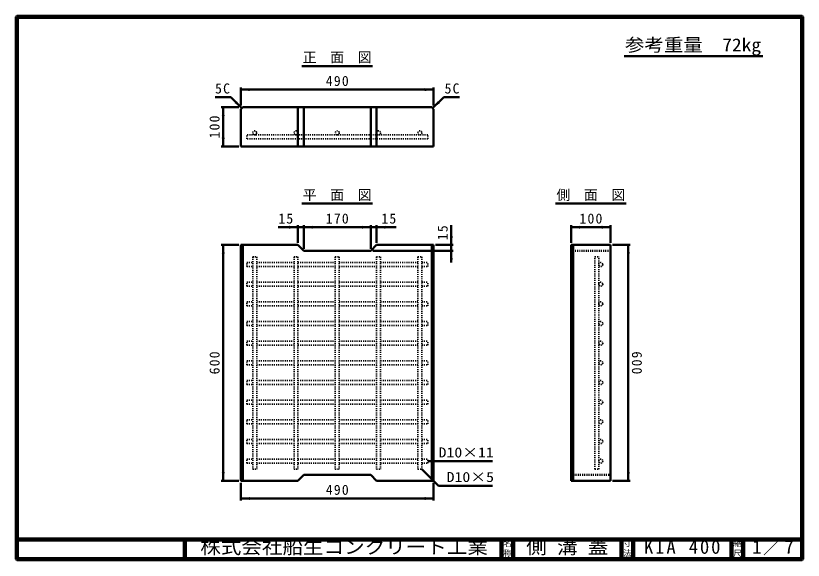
# Model space of a CAD drawing. Units: millimetres, scale not verified, with parts at other scales. Extents: x 100 to 4105, y 100 to 2870.
import ezdxf
from ezdxf.enums import TextEntityAlignment as Align

# ---------------------------------------------------------------- set-up
doc = ezdxf.new("R2010")
doc.units = ezdxf.units.MM
doc.header["$LTSCALE"] = 5
doc.linetypes.add('USER1', pattern=[2.2, 1, -1.2])
doc.layers.add('V-nasSTD', color=7, linetype='USER1', lineweight=35)
doc.styles.add('ＭＳ ゴシック', font='')
doc.styles.get('ＭＳ ゴシック').set_extended_font_data('MS Gothic')

msp = doc.modelspace()

# ---------------------------------------------------------------- hatches: boundary and pattern name
at = {"layer": 'V-nasSTD'}
for points in [[(1290.234, 2501.667), (1245.234, 2494.167), (1290.234, 2486.667)], [(2180.234, 2486.667), (2225.234, 2494.167), (2180.234, 2501.667)], [(1162.734, 2359.167), (1155.234, 2404.167), (1147.734, 2359.167)], [(1223.718, 2436.29), (1250.234, 2399.167), (1213.111, 2425.683)], [(2246.751, 2436.29), (2220.234, 2399.167), (2257.357, 2425.683)], [(1147.734, 2249.167), (1155.234, 2204.167), (1162.734, 2249.167)], [(1490.234, 1786.667), (1535.234, 1794.167), (1490.234, 1801.667)], [(1610.234, 1801.667), (1565.234, 1794.167), (1610.234, 1786.667)], [(1860.234, 1786.667), (1905.234, 1794.167), (1860.234, 1801.667)], [(1980.234, 1801.667), (1935.234, 1794.167), (1980.234, 1786.667)], [(2970.234, 1801.667), (2925.234, 1794.167), (2970.234, 1786.667)], [(3080.234, 1786.667), (3125.234, 1794.167), (3080.234, 1801.667)], [(2322.734, 1749.167), (2315.234, 1704.167), (2307.734, 1749.167)], [(1162.734, 1659.167), (1155.234, 1704.167), (1147.734, 1659.167)], [(3207.734, 1659.167), (3215.234, 1704.167), (3222.734, 1659.167)], [(2307.734, 1629.167), (2315.234, 1674.167), (2322.734, 1629.167)], [(1147.734, 549.167), (1155.234, 504.167), (1162.734, 549.167)], [(3222.734, 549.167), (3215.234, 504.167), (3207.734, 549.167)], [(1290.234, 406.667), (1245.234, 414.167), (1290.234, 421.667)], [(2180.234, 421.667), (2225.234, 414.167), (2180.234, 406.667)]]:
    msp.add_hatch(color=256, dxfattribs=at).paths.add_polyline_path(points)

# ---------------------------------------------------------------- linework, layer by layer
at = {"layer": 'V-nasSTD', "linetype": 'Continuous', "lineweight": 100}
for p, q in [((105, 2865), (105, 105)), ((4100, 2865), (105, 2865)), ((4100, 105), (4100, 2865)), ((105, 205), (4100, 205)), ((960, 205), (960, 105)), ((2570, 205), (2570, 105)), ((2630, 205), (2630, 105)), ((3180, 205), (3180, 105)), ((3240, 205), (3240, 105)), ((3740, 205), (3740, 105)), ((3800, 205), (3800, 105)), ((105, 105), (4100, 105))]:
    msp.add_line(p, q, dxfattribs=at)
at = {"layer": 'V-nasSTD', "linetype": 'Continuous', "lineweight": 50}
for p, q in [((3194, 2664.753), (3900, 2664.753)), ((1555.734, 2614.167), (1914.734, 2614.167)), ((1245.234, 2504.167), (1245.234, 2414.167)), ((2225.234, 2494.167), (1245.234, 2494.167)), ((2225.234, 2504.167), (2225.234, 2414.167)), ((1193.666, 2455.735), (1113.666, 2455.735)), ((1250.234, 2399.167), (1193.666, 2455.735)), ((2220.234, 2399.167), (2276.803, 2455.735)), ((2276.803, 2455.735), (2356.803, 2455.735)), ((1235.234, 2404.167), (1145.234, 2404.167)), ((1155.234, 2404.167), (1155.234, 2204.167)), ((1245.234, 2394.167), (1255.234, 2404.167)), ((2215.234, 2404.167), (1255.234, 2404.167)), ((1535.234, 2404.167), (1535.234, 2204.167)), ((1565.234, 2404.167), (1565.234, 2204.167)), ((1905.234, 2404.167), (1905.234, 2204.167)), ((1935.234, 2404.167), (1935.234, 2204.167)), ((2215.234, 2404.167), (2225.234, 2394.167)), ((1245.234, 2394.167), (1245.234, 2204.167)), ((2225.234, 2204.167), (2225.234, 2394.167)), ((1235.234, 2204.167), (1145.234, 2204.167)), ((1245.234, 2204.167), (2225.234, 2204.167)), ((1555.734, 1914.167), (1914.734, 1914.167)), ((2845.734, 1914.167), (3204.734, 1914.167)), ((1535.234, 1804.167), (1535.234, 1714.167)), ((1565.234, 1804.167), (1565.234, 1684.167)), ((1905.234, 1804.167), (1905.234, 1684.167)), ((1935.234, 1804.167), (1935.234, 1714.167)), ((2315.234, 1804.167), (2315.234, 1704.167)), ((2925.234, 1804.167), (2925.234, 1714.167)), ((3125.234, 1804.167), (3125.234, 1714.167)), ((1535.234, 1794.167), (1435.234, 1794.167)), ((1565.234, 1794.167), (1535.234, 1794.167)), ((1905.234, 1794.167), (1565.234, 1794.167)), ((1935.234, 1794.167), (1905.234, 1794.167)), ((2035.234, 1794.167), (1935.234, 1794.167)), ((3125.234, 1794.167), (2925.234, 1794.167)), ((1235.234, 1704.167), (1145.234, 1704.167)), ((1155.234, 1704.167), (1155.234, 504.167)), ((1245.234, 1704.167), (1245.234, 504.167)), ((1535.234, 1704.167), (1245.234, 1704.167)), ((1255.234, 1704.167), (1255.234, 504.167)), ((1535.234, 1704.167), (1565.234, 1674.167)), ((1935.234, 1704.167), (1905.234, 1674.167)), ((2225.234, 1704.167), (1935.234, 1704.167)), ((2215.234, 504.167), (2215.234, 1704.167)), ((2225.234, 504.167), (2225.234, 1704.167)), ((2325.234, 1704.167), (2235.234, 1704.167)), ((2315.234, 1704.167), (2315.234, 1674.167)), ((2925.234, 1704.167), (2925.234, 504.167)), ((3125.234, 1704.167), (2925.234, 1704.167)), ((2935.234, 1704.167), (2935.234, 504.167)), ((3125.234, 504.167), (3125.234, 1704.167)), ((3135.234, 1704.167), (3225.234, 1704.167)), ((3215.234, 1704.167), (3215.234, 504.167)), ((1905.234, 1674.167), (1565.234, 1674.167)), ((2325.234, 1674.167), (1915.234, 1674.167)), ((2315.234, 1674.167), (2315.234, 1614.167)), ((2525.234, 604.167), (2195.234, 604.167)), ((2165.234, 564.167), (2250.087, 479.314)), ((1565.234, 534.167), (1535.234, 504.167)), ((1905.234, 534.167), (1565.234, 534.167)), ((1905.234, 534.167), (1935.234, 504.167)), ((1235.234, 504.167), (1145.234, 504.167)), ((1245.234, 504.167), (1535.234, 504.167)), ((1245.234, 404.167), (1245.234, 494.167)), ((1935.234, 504.167), (2225.234, 504.167)), ((2225.234, 404.167), (2225.234, 494.167)), ((2925.234, 504.167), (3125.234, 504.167)), ((3135.234, 504.167), (3225.234, 504.167)), ((2250.087, 479.314), (2525.234, 479.314)), ((2225.234, 414.167), (1245.234, 414.167))]:
    msp.add_line(p, q, dxfattribs=at)
at = {"layer": 'V-nasSTD'}
for p, q in [((1275.234, 2244.167), (1275.234, 2264.167)), ((2195.234, 2264.167), (1275.234, 2264.167)), ((2195.234, 2244.167), (1275.234, 2244.167)), ((2195.234, 2244.167), (2195.234, 2264.167)), ((1305.234, 1644.167), (1305.234, 564.167)), ((1305.234, 1644.167), (1325.234, 1644.167)), ((1325.234, 1644.167), (1325.234, 564.167)), ((1515.234, 1644.167), (1515.234, 564.167)), ((1515.234, 1644.167), (1535.234, 1644.167)), ((1535.234, 1644.167), (1535.234, 564.167)), ((1725.234, 1644.167), (1725.234, 564.167)), ((1725.234, 1644.167), (1745.234, 1644.167)), ((1745.234, 1644.167), (1745.234, 564.167)), ((1935.234, 1644.167), (1935.234, 564.167)), ((1935.234, 1644.167), (1955.234, 1644.167)), ((1955.234, 1644.167), (1955.234, 564.167)), ((2145.234, 1644.167), (2145.234, 564.167)), ((2145.234, 1644.167), (2165.234, 1644.167)), ((2165.234, 1644.167), (2165.234, 564.167)), ((3045.234, 564.167), (3045.234, 1644.167)), ((3045.234, 1644.167), (3065.234, 1644.167)), ((3065.234, 564.167), (3065.234, 1644.167)), ((1275.234, 1594.167), (1275.234, 1614.167)), ((1275.234, 1614.167), (1305.234, 1614.167)), ((1325.234, 1614.167), (1515.234, 1614.167)), ((1535.234, 1614.167), (1725.234, 1614.167)), ((1745.234, 1614.167), (1935.234, 1614.167)), ((1955.234, 1614.167), (2145.234, 1614.167)), ((2165.234, 1614.167), (2195.234, 1614.167)), ((2195.234, 1594.167), (2195.234, 1614.167)), ((1275.234, 1594.167), (1305.234, 1594.167)), ((1325.234, 1594.167), (1515.234, 1594.167)), ((1535.234, 1594.167), (1725.234, 1594.167)), ((1745.234, 1594.167), (1935.234, 1594.167)), ((1955.234, 1594.167), (2145.234, 1594.167)), ((2165.234, 1594.167), (2195.234, 1594.167)), ((1275.234, 1494.167), (1275.234, 1514.167)), ((1275.234, 1514.167), (1305.234, 1514.167)), ((1275.234, 1494.167), (1305.234, 1494.167)), ((1325.234, 1514.167), (1515.234, 1514.167)), ((1325.234, 1494.167), (1515.234, 1494.167)), ((1535.234, 1514.167), (1725.234, 1514.167)), ((1535.234, 1494.167), (1725.234, 1494.167)), ((1745.234, 1514.167), (1935.234, 1514.167)), ((1745.234, 1494.167), (1935.234, 1494.167)), ((1955.234, 1514.167), (2145.234, 1514.167)), ((1955.234, 1494.167), (2145.234, 1494.167)), ((2165.234, 1514.167), (2195.234, 1514.167)), ((2165.234, 1494.167), (2195.234, 1494.167)), ((2195.234, 1494.167), (2195.234, 1514.167)), ((1275.234, 1394.167), (1275.234, 1414.167)), ((1275.234, 1414.167), (1305.234, 1414.167)), ((1325.234, 1414.167), (1515.234, 1414.167)), ((1535.234, 1414.167), (1725.234, 1414.167)), ((1745.234, 1414.167), (1935.234, 1414.167)), ((1955.234, 1414.167), (2145.234, 1414.167)), ((2165.234, 1414.167), (2195.234, 1414.167)), ((2195.234, 1394.167), (2195.234, 1414.167)), ((1275.234, 1394.167), (1305.234, 1394.167)), ((1325.234, 1394.167), (1515.234, 1394.167)), ((1535.234, 1394.167), (1725.234, 1394.167)), ((1745.234, 1394.167), (1935.234, 1394.167)), ((1955.234, 1394.167), (2145.234, 1394.167)), ((2165.234, 1394.167), (2195.234, 1394.167)), ((1275.234, 1294.167), (1275.234, 1314.167)), ((1275.234, 1314.167), (1305.234, 1314.167)), ((1275.234, 1294.167), (1305.234, 1294.167)), ((1325.234, 1314.167), (1515.234, 1314.167)), ((1325.234, 1294.167), (1515.234, 1294.167)), ((1535.234, 1314.167), (1725.234, 1314.167)), ((1535.234, 1294.167), (1725.234, 1294.167)), ((1745.234, 1314.167), (1935.234, 1314.167)), ((1745.234, 1294.167), (1935.234, 1294.167)), ((1955.234, 1314.167), (2145.234, 1314.167)), ((1955.234, 1294.167), (2145.234, 1294.167)), ((2165.234, 1314.167), (2195.234, 1314.167)), ((2165.234, 1294.167), (2195.234, 1294.167)), ((2195.234, 1294.167), (2195.234, 1314.167)), ((1275.234, 1194.167), (1275.234, 1214.167)), ((1275.234, 1214.167), (1305.234, 1214.167)), ((1325.234, 1214.167), (1515.234, 1214.167)), ((1535.234, 1214.167), (1725.234, 1214.167)), ((1745.234, 1214.167), (1935.234, 1214.167)), ((1955.234, 1214.167), (2145.234, 1214.167)), ((2165.234, 1214.167), (2195.234, 1214.167)), ((2195.234, 1194.167), (2195.234, 1214.167)), ((1275.234, 1194.167), (1305.234, 1194.167)), ((1325.234, 1194.167), (1515.234, 1194.167)), ((1535.234, 1194.167), (1725.234, 1194.167)), ((1745.234, 1194.167), (1935.234, 1194.167)), ((1955.234, 1194.167), (2145.234, 1194.167)), ((2165.234, 1194.167), (2195.234, 1194.167)), ((1275.234, 1094.167), (1275.234, 1114.167)), ((1275.234, 1114.167), (1305.234, 1114.167)), ((1275.234, 1094.167), (1305.234, 1094.167)), ((1325.234, 1114.167), (1515.234, 1114.167)), ((1325.234, 1094.167), (1515.234, 1094.167)), ((1535.234, 1114.167), (1725.234, 1114.167)), ((1535.234, 1094.167), (1725.234, 1094.167)), ((1745.234, 1114.167), (1935.234, 1114.167)), ((1745.234, 1094.167), (1935.234, 1094.167)), ((1955.234, 1114.167), (2145.234, 1114.167)), ((1955.234, 1094.167), (2145.234, 1094.167)), ((2165.234, 1114.167), (2195.234, 1114.167)), ((2165.234, 1094.167), (2195.234, 1094.167)), ((2195.234, 1094.167), (2195.234, 1114.167)), ((1275.234, 994.167), (1275.234, 1014.167)), ((1275.234, 1014.167), (1305.234, 1014.167)), ((1325.234, 1014.167), (1515.234, 1014.167)), ((1535.234, 1014.167), (1725.234, 1014.167)), ((1745.234, 1014.167), (1935.234, 1014.167)), ((1955.234, 1014.167), (2145.234, 1014.167)), ((2165.234, 1014.167), (2195.234, 1014.167)), ((2195.234, 994.167), (2195.234, 1014.167)), ((1275.234, 994.167), (1305.234, 994.167)), ((1325.234, 994.167), (1515.234, 994.167)), ((1535.234, 994.167), (1725.234, 994.167)), ((1745.234, 994.167), (1935.234, 994.167)), ((1955.234, 994.167), (2145.234, 994.167)), ((2165.234, 994.167), (2195.234, 994.167)), ((1275.234, 894.167), (1275.234, 914.167)), ((1275.234, 914.167), (1305.234, 914.167)), ((1275.234, 894.167), (1305.234, 894.167)), ((1325.234, 914.167), (1515.234, 914.167)), ((1325.234, 894.167), (1515.234, 894.167)), ((1535.234, 914.167), (1725.234, 914.167)), ((1535.234, 894.167), (1725.234, 894.167)), ((1745.234, 914.167), (1935.234, 914.167)), ((1745.234, 894.167), (1935.234, 894.167)), ((1955.234, 914.167), (2145.234, 914.167)), ((1955.234, 894.167), (2145.234, 894.167)), ((2165.234, 914.167), (2195.234, 914.167)), ((2165.234, 894.167), (2195.234, 894.167)), ((2195.234, 894.167), (2195.234, 914.167)), ((1275.234, 794.167), (1275.234, 814.167)), ((1275.234, 814.167), (1305.234, 814.167)), ((1325.234, 814.167), (1515.234, 814.167)), ((1535.234, 814.167), (1725.234, 814.167)), ((1745.234, 814.167), (1935.234, 814.167)), ((1955.234, 814.167), (2145.234, 814.167)), ((2165.234, 814.167), (2195.234, 814.167)), ((2195.234, 794.167), (2195.234, 814.167)), ((1275.234, 794.167), (1305.234, 794.167)), ((1325.234, 794.167), (1515.234, 794.167)), ((1535.234, 794.167), (1725.234, 794.167)), ((1745.234, 794.167), (1935.234, 794.167)), ((1955.234, 794.167), (2145.234, 794.167)), ((2165.234, 794.167), (2195.234, 794.167)), ((1275.234, 694.167), (1275.234, 714.167)), ((1275.234, 714.167), (1305.234, 714.167)), ((1275.234, 694.167), (1305.234, 694.167)), ((1325.234, 714.167), (1515.234, 714.167)), ((1325.234, 694.167), (1515.234, 694.167)), ((1535.234, 714.167), (1725.234, 714.167)), ((1535.234, 694.167), (1725.234, 694.167)), ((1745.234, 714.167), (1935.234, 714.167)), ((1745.234, 694.167), (1935.234, 694.167)), ((1955.234, 714.167), (2145.234, 714.167)), ((1955.234, 694.167), (2145.234, 694.167)), ((2165.234, 714.167), (2195.234, 714.167)), ((2165.234, 694.167), (2195.234, 694.167)), ((2195.234, 694.167), (2195.234, 714.167)), ((1275.234, 594.167), (1275.234, 614.167)), ((1275.234, 614.167), (1305.234, 614.167)), ((1325.234, 614.167), (1515.234, 614.167)), ((1535.234, 614.167), (1725.234, 614.167)), ((1745.234, 614.167), (1935.234, 614.167)), ((1955.234, 614.167), (2145.234, 614.167)), ((2165.234, 614.167), (2195.234, 614.167)), ((2195.234, 594.167), (2195.234, 614.167)), ((1275.234, 594.167), (1305.234, 594.167)), ((1305.234, 564.167), (1325.234, 564.167)), ((1325.234, 594.167), (1515.234, 594.167)), ((1515.234, 564.167), (1535.234, 564.167)), ((1535.234, 594.167), (1725.234, 594.167)), ((1725.234, 564.167), (1745.234, 564.167)), ((1745.234, 594.167), (1935.234, 594.167)), ((1935.234, 564.167), (1955.234, 564.167)), ((1955.234, 594.167), (2145.234, 594.167)), ((2145.234, 564.167), (2165.234, 564.167)), ((2165.234, 594.167), (2195.234, 594.167)), ((3045.234, 564.167), (3065.234, 564.167))]:
    msp.add_line(p, q, dxfattribs=at)
at = {"layer": 'V-nasSTD', "lineweight": 50}
for p, q in [((3125.234, 1674.167), (2925.234, 1674.167)), ((2925.234, 534.167), (3125.234, 534.167))]:
    msp.add_line(p, q, dxfattribs=at)
at = {"layer": 'V-nasSTD', "linetype": 'Continuous', "lineweight": 13}
msp.add_lwpolyline([(100, 100), (100, 2870), (4105, 2870), (4105, 100)], close=True, dxfattribs=at)
at = {"layer": 'V-nasSTD'}
for centre in [(1315.234, 2274.167), (1525.234, 2274.167), (1735.234, 2274.167), (1945.234, 2274.167), (2155.234, 2274.167), (3075.234, 1604.167), (3075.234, 1504.167), (3075.234, 1404.167), (3075.234, 1304.167), (3075.234, 1204.167), (3075.234, 1104.167), (3075.234, 1004.167), (3075.234, 904.167), (3075.234, 804.167), (3075.234, 704.167), (3075.234, 604.167)]:
    msp.add_circle(centre, 10, dxfattribs=at)

# ---------------------------------------------------------------- texts
at = {"layer": 'V-nasSTD', "style": 'ＭＳ ゴシック'}
for s, height, width, p in [('参考重量\u300072kg', 65.98, 1.1, (3198, 2754.753)), ('D10×11', 51.32, 1.15, (2250.234, 674.167)), ('D10×5', 51.32, 1.15, (2291.234, 549.314)), ('株式会社船生コンクリート工業', 69.65, 1.1, (1038.279, 202.55)), ('側 溝 蓋', 69.65, 1.1, (2696, 202.47))]:
    msp.add_text(s, height=height, dxfattribs=dict(at, width=width)).set_placement(p, align=Align.TOP_LEFT)
for s, height, p in [('正\u3000面\u3000図', 51.32, (1559.734, 2684.167)), ('平\u3000面\u3000図', 51.32, (1559.734, 1984.167)), ('側\u3000面\u3000図', 51.32, (2849.734, 1984.167)), ('名', 30.79, (2578.982, 200.999)), ('寸', 30.79, (3188.982, 200.999)), ('縮', 30.79, (3748.982, 200.999)), ('称', 30.79, (2578.976, 151.01)), ('法', 30.79, (3188.976, 151.01)), ('尺', 30.79, (3748.976, 151.01))]:
    msp.add_text(s, height=height, dxfattribs=at).set_placement(p, align=Align.TOP_LEFT)
at = {"layer": 'V-nasSTD', "attachment_point": 1, "style": 'ＭＳ ゴシック'}
for s, insert, char_height in [('\\T1.17;490', (1676.734, 2564.167), 51.32), ('\\T1.17;5C', (1113.666, 2525.735), 51.32), ('\\T1.17;5C', (2280.803, 2525.735), 51.32), ('\\T1.17;15', (1435.234, 1864.167), 51.32), ('\\T1.17;170', (1676.734, 1864.167), 51.32), ('\\T1.17;15', (1959.234, 1864.167), 51.32), ('\\T1.17;100', (2966.734, 1864.167), 51.32), ('\\T1.17;490', (1676.734, 484.167), 51.32), ('\\T1.2;KIA\\~400', (3295.25, 202.508), 69.65), ('\\T1.15;1／7', (3845.521, 202.582), 69.65)]:
    msp.add_mtext(s, dxfattribs=dict(at, insert=insert, char_height=char_height))
at = {"layer": 'V-nasSTD', "char_height": 51.32, "attachment_point": 1, "style": 'ＭＳ ゴシック'}
for s, insert, rotation in [('\\T1.17;100', (1085.234, 2245.667), 90), ('\\T1.17;15', (2245.234, 1728.167), 90), ('\\T1.17;600', (1085.234, 1045.667), 90), ('\\T1.17;600', (3285.234, 1162.667), 270)]:
    msp.add_mtext(s, dxfattribs=dict(at, insert=insert, rotation=rotation))

doc.saveas('drawing.dxf')
